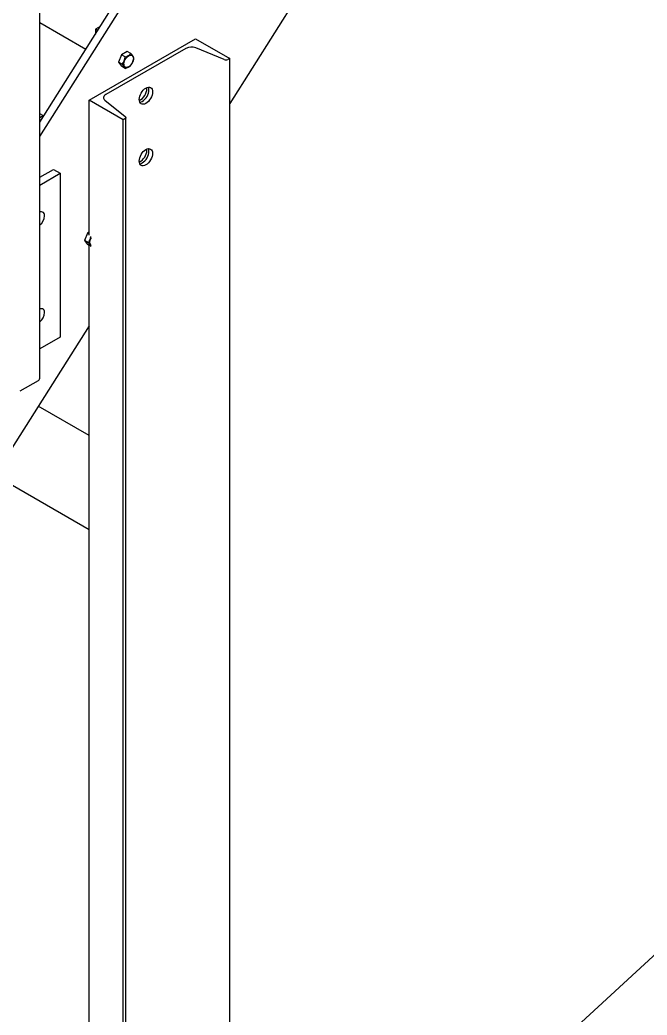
# Model space of a CAD drawing. Header units: millimetres. Extents: x 0 to 55611, y 0 to 32827.
# Drawn here: x 30107 to 30615, y 8332 to 9138 of the extents above; entities that cross this region are included whole.
import ezdxf

# ---------------------------------------------------------------- set-up
doc = ezdxf.new("R2010")
doc.units = ezdxf.units.MM
doc.header["$LTSCALE"] = 10
doc.linetypes.add('SLD-Continua', pattern=[0])
doc.layers.add('STRUC', color=5, linetype='SLD-Continua')
doc.styles.add('1', font='romans.shx', dxfattribs={"height": 125})
doc.dimstyles.new('50', dxfattribs={"dimscale": 0, "dimtxt": 125, "dimasz": 125, "dimexe": 125, "dimexo": 125, "dimgap": 50, "dimtad": 1, "dimdec": 0, "dimlfac": 49.861111, "dimzin": 1, "dimtxsty": '1', "dimcen": 2.5, "dimclrd": 1, "dimclre": 1, "dimadec": 0, "dimazin": 0, "dimtfac": 1, "dimtdec": 0, "dimtmove": 0, "dimatfit": 3, "dimfxl": 1, "dimtzin": 1, "dimarcsym": 0})

msp = doc.modelspace()

# ---------------------------------------------------------------- linework, layer by layer
at = {"layer": 'STRUC', "linetype": 'SLD-Continua', "lineweight": 25}
for p, q in [((31487.14, 10983.64), (30276.98, 9070.24)), ((30123.28, 9055.25), (30589.12, 9791.79)), ((30123.28, 9043.62), (30589.12, 9780.16)), ((30123.28, 8847.82), (30123.28, 9605.13)), ((30160.48, 9114.06), (30123.28, 9135.54)), ((30172.15, 9132.52), (30168.3, 9130.29)), ((30170.1, 9129.25), (30168.3, 9130.29)), ((30168.3, 9130.29), (30168.3, 9126.42)), ((30163.18, 9072.91), (30249.39, 9122.68)), ((30249.39, 9122.68), (30276.98, 9106.76)), ((30241.63, 9114.88), (30176.7, 9077.4)), ((30193.98, 9112.46), (30189.31, 9109.76)), ((30197.09, 9110.66), (30193.98, 9112.46)), ((30272.43, 9105.79), (30249.48, 9115.26)), ((30189.31, 9109.76), (30186.98, 9103.75)), ((30190.09, 9101.95), (30186.98, 9103.75)), ((30186.98, 9103.75), (30189.31, 9100.43)), ((30192.43, 9107.97), (30189.31, 9109.76)), ((30276.98, 9106.76), (30275.57, 9105.94)), ((30276.98, 7735.04), (30276.98, 9106.76)), ((30192.43, 9098.63), (30189.31, 9100.43)), ((30209.99, 9082.28), (30209.94, 9083.15)), ((30163.18, 8963.54), (30163.18, 9072.91)), ((30190.77, 9056.99), (30163.18, 9072.91)), ((30176.05, 9072.86), (30192.44, 9059.61)), ((30126.22, 9060.32), (30123.28, 9062.01)), ((30126.64, 9060.56), (30123.28, 9058.62)), ((30192.18, 9057.8), (30190.77, 9056.99)), ((30190.77, 7685.27), (30190.77, 9056.99)), ((30192.89, 7687.08), (30192.89, 9058.8)), ((30209.99, 9032.51), (30209.94, 9033.37)), ((30123.28, 9010.49), (30134.28, 9016.84)), ((30134.28, 9016.84), (30139.67, 9013.73)), ((30123.28, 9004.27), (30139.67, 9013.73)), ((30139.67, 9013.73), (30139.67, 8881)), ((30163.18, 8966.11), (30161.81, 8965.32)), ((30161.81, 8965.32), (30159.48, 8959.31)), ((30162.59, 8957.51), (30159.48, 8959.31)), ((30159.48, 8959.31), (30161.81, 8955.99)), ((30163.18, 8964.53), (30161.81, 8965.32)), ((30163.18, 8955.2), (30161.81, 8955.99)), ((30163.18, 7701.2), (30163.18, 8955.46)), ((30163.18, 8890.32), (28988.83, 7033.54)), ((30139.67, 8881), (30123.28, 8871.54)), ((30121.85, 8845.83), (30107.2, 8837.37)), ((30163.18, 8801.42), (30122, 8825.2)), ((30086.8, 8769.55), (30163.18, 8725.46))]:
    msp.add_line(p, q, dxfattribs=at)
at = {"layer": 'STRUC', "linetype": 'SLD-Continua', "lineweight": 25, "flags": 128}
for points in [[(30195.24, 9099.94), (30194.36, 9099.55), (30193.52, 9099.42), (30192.78, 9099.56), (30192.16, 9099.95), (30191.72, 9100.58), (30191.46, 9101.42), (30191.41, 9102.42), (30191.57, 9103.52), (30191.92, 9104.67), (30192.45, 9105.8), (30193.13, 9106.85), (30193.93, 9107.77), (30194.79, 9108.51), (30195.68, 9109.02), (30196.55, 9109.29), (30197.35, 9109.28), (30198.03, 9109.02), (30198.56, 9108.5), (30198.91, 9107.76), (30199.07, 9106.84), (30199.01, 9105.78), (30198.76, 9104.65), (30198.31, 9103.5), (30197.7, 9102.4), (30196.96, 9101.41), (30196.12, 9100.57), (30195.24, 9099.94)], [(30203.77, 9073.43), (30203.88, 9074.7), (30204.18, 9076.05), (30204.68, 9077.41), (30205.35, 9078.74), (30206.17, 9079.99), (30207.1, 9081.1), (30208.11, 9082.04), (30209.16, 9082.76), (30210.21, 9083.25), (30211.22, 9083.48), (30212.15, 9083.44), (30212.97, 9083.14), (30213.64, 9082.58), (30214.14, 9081.8), (30214.45, 9080.81), (30214.55, 9079.65), (30214.45, 9078.38), (30214.14, 9077.03), (30213.64, 9075.67), (30212.97, 9074.34), (30212.15, 9073.1), (30211.22, 9071.98), (30210.21, 9071.05), (30209.16, 9070.32), (30208.11, 9069.83), (30207.1, 9069.6), (30206.17, 9069.64), (30205.35, 9069.94), (30204.68, 9070.5), (30204.18, 9071.29), (30203.88, 9072.28), (30203.77, 9073.43)], [(30204.2, 9071.26), (30204.23, 9071.26), (30205.24, 9071.49), (30206.29, 9071.98), (30207.34, 9072.7), (30208.35, 9073.64), (30209.28, 9074.75), (30210.1, 9076), (30210.77, 9077.33), (30211.27, 9078.69), (30211.57, 9080.04), (30211.68, 9081.31), (30211.57, 9082.46), (30211.27, 9083.46), (30211.25, 9083.48)], [(30176.7, 9077.4), (30176.01, 9076.92), (30175.48, 9076.39), (30175.11, 9075.81), (30174.93, 9075.2), (30174.94, 9074.58), (30175.13, 9073.97), (30175.5, 9073.39), (30176.05, 9072.86)], [(30192.44, 9059.61), (30192.66, 9059.4), (30192.8, 9059.17), (30192.88, 9058.93), (30192.88, 9058.68), (30192.81, 9058.44), (30192.67, 9058.2), (30192.45, 9057.99), (30192.18, 9057.8)], [(30203.77, 9023.65), (30203.88, 9024.93), (30204.18, 9026.27), (30204.68, 9027.64), (30205.35, 9028.97), (30206.17, 9030.21), (30207.1, 9031.32), (30208.11, 9032.26), (30209.16, 9032.99), (30210.21, 9033.47), (30211.22, 9033.7), (30212.15, 9033.67), (30212.97, 9033.36), (30213.64, 9032.81), (30214.14, 9032.02), (30214.45, 9031.03), (30214.55, 9029.88), (30214.45, 9028.6), (30214.14, 9027.26), (30213.64, 9025.89), (30212.97, 9024.56), (30212.15, 9023.32), (30211.22, 9022.21), (30210.21, 9021.27), (30209.16, 9020.54), (30208.11, 9020.06), (30207.1, 9019.83), (30206.17, 9019.86), (30205.35, 9020.17), (30204.68, 9020.72), (30204.18, 9021.51), (30203.88, 9022.5), (30203.77, 9023.65)], [(30204.2, 9021.48), (30204.23, 9021.49), (30205.24, 9021.71), (30206.29, 9022.2), (30207.34, 9022.93), (30208.35, 9023.87), (30209.28, 9024.98), (30210.1, 9026.22), (30210.77, 9027.55), (30211.27, 9028.92), (30211.57, 9030.26), (30211.68, 9031.53), (30211.57, 9032.69), (30211.27, 9033.68), (30211.25, 9033.71)], [(30127.19, 8979.35), (30127.09, 8980.41), (30126.78, 8981.29), (30126.28, 8981.96), (30125.61, 8982.39), (30124.8, 8982.56), (30123.9, 8982.45), (30123.27, 8982.23)], [(30165.09, 8955.2), (30164.67, 8955.51), (30164.22, 8956.14), (30163.97, 8956.98), (30163.91, 8957.97), (30164.07, 8959.08), (30164.42, 8960.22), (30164.95, 8961.35), (30165.09, 8961.6)], [(30127.19, 8900.97), (30127.09, 8902.02), (30126.78, 8902.9), (30126.28, 8903.58), (30125.61, 8904), (30124.8, 8904.17), (30123.9, 8904.06), (30123.28, 8903.85)]]:
    msp.add_lwpolyline(points, dxfattribs=at)
at = {"layer": 'STRUC', "linetype": 'SLD-Continua', "lineweight": 25}
for centre, radius, start, end in [((30189.92, 9117.7), 10.05, 284.44632, 315.54831), ((30188.21, 9101.94), 12.45, 25.72064, 44.4807), ((30245.97, 9106.4), 9.53, 68.37495, 117.09621), ((30179.65, 9109.46), 12.86, 324.27375, 353.31489), ((30186.46, 9108.91), 13.06, 324.49602, 353.09262), ((30273.84, 9109.34), 3.81, 248.37495, 297.09621), ((30182.66, 9094.25), 10.71, 24.17619, 46.02515), ((30189.92, 9108.36), 10.04, 284.43921, 315.55542), ((30198.68, 9082.65), 11.32, 297.06901, 358.14843), ((30198.68, 9032.87), 11.32, 297.06901, 358.14843), ((30117.4, 8979.8), 9.81, 306.90178, 357.40316), ((30153.41, 8964.31), 11.43, 323.49377, 351.59949), ((30155.43, 8950), 10.38, 26.04285, 46.32918), ((30117.4, 8901.41), 9.81, 306.90178, 357.40316), ((30120.84, 8848.06), 2.45, 294.37466, 354.3052)]:
    msp.add_arc(centre, radius, start, end, dxfattribs=at)

# ---------------------------------------------------------------- leaders
msp.add_leader([(30276.98, 8063.79), (30679.99, 8435.86)], dimstyle='50', override={"dimscale": 1, "dimlfac": 1})

doc.saveas('drawing.dxf')
